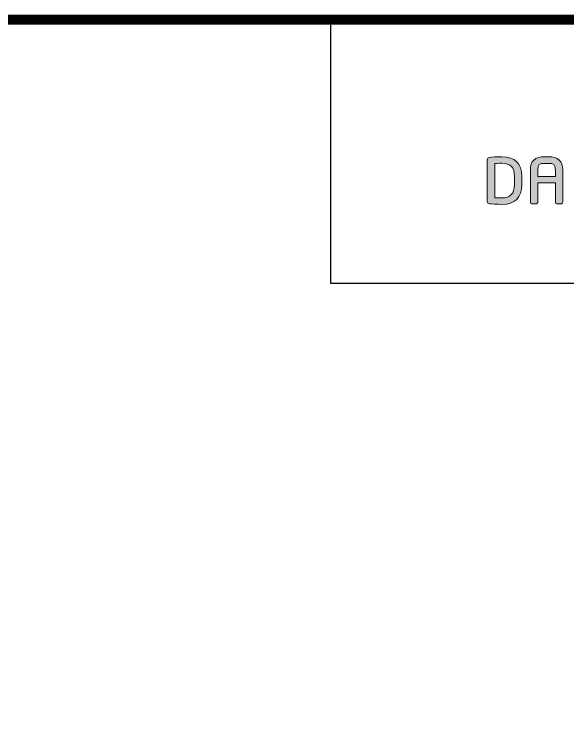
# Model space of a CAD drawing. Extents: x 16296675204 to 16296683393, y -37409618576 to -37409617244.
# Drawn here: x 16296679168.8 to 16296679250.9, y -37409618022.1 to -37409617914.3 of the extents above; entities that cross this region are included whole.
import ezdxf

# ---------------------------------------------------------------- set-up
doc = ezdxf.new("R2010")
doc.units = 0
doc.header["$LTSCALE"] = 10
doc.header["$MEASUREMENT"] = 0
doc.layers.get('0').update_dxf_attribs({"linetype": 'CONTINUOUS'})
doc.layers.add('레이어 1', color=7, linetype='CONTINUOUS', lineweight=0)

msp = doc.modelspace()

# ---------------------------------------------------------------- hatches: boundary and pattern name
at = {"layer": '레이어 1'}
h = msp.add_hatch(color=5, dxfattribs=at)
h.dxf.hatch_style = 2
edge = h.paths.add_edge_path()
edge.add_spline(control_points=[(16296679243.018351, -37409617939.582329), (16296679243.018351, -37409617940.908607), (16296679242.41324, -37409617941.553871), (16296679241.167801, -37409617941.553871), (16296679241.167801, -37409617941.553871), (16296679240.31571, -37409617941.538094), (16296679240.093651, -37409617941.534233), (16296679240.093651, -37409617941.534233), (16296679240.093651, -37409617936.448967), (16296679240.093651, -37409617936.448967), (16296679240.534981, -37409617936.405144), (16296679241.16218, -37409617936.397781), (16296679241.168409, -37409617936.397781), (16296679242.447611, -37409617936.397781), (16296679243.018351, -37409617937.005501), (16296679243.018351, -37409617938.367561), (16296679243.018351, -37409617938.367561), (16296679243.018351, -37409617939.582329), (16296679243.018351, -37409617939.582329)], knot_values=[0, 0, 0, 0, 1, 1, 1, 2, 2, 2, 3, 3, 3, 4, 4, 4, 5, 5, 5, 6, 6, 6, 6], degree=3, periodic=0)
edge = h.paths.add_edge_path()
edge.add_spline(control_points=[(16296679241.167801, -37409617935.442513), (16296679240.476431, -37409617935.442513), (16296679239.57954, -37409617935.484947), (16296679239.285419, -37409617935.53228), (16296679239.10149, -37409617935.563148), (16296679238.983561, -37409617935.700607), (16296679238.983561, -37409617935.882271), (16296679238.983561, -37409617935.882271), (16296679238.983561, -37409617942.068657), (16296679238.983561, -37409617942.068657), (16296679238.983561, -37409617942.259087), (16296679239.102619, -37409617942.393059), (16296679239.294359, -37409617942.419701), (16296679239.57254, -37409617942.465981), (16296679240.466511, -37409617942.508072), (16296679241.167801, -37409617942.508072), (16296679243.098301, -37409617942.508072), (16296679244.118271, -37409617941.496002), (16296679244.118271, -37409617939.582329), (16296679244.118271, -37409617939.582329), (16296679244.118271, -37409617938.367561), (16296679244.118271, -37409617938.367561), (16296679244.118271, -37409617936.453903), (16296679243.098301, -37409617935.442513), (16296679241.167801, -37409617935.442513)], knot_values=[0, 0, 0, 0, 1, 1, 1, 2, 2, 2, 3, 3, 3, 4, 4, 4, 5, 5, 5, 6, 6, 6, 7, 7, 7, 8, 8, 8, 8], degree=3, periodic=0)
h = msp.add_hatch(color=5, dxfattribs=at)
h.dxf.hatch_style = 2
edge = h.paths.add_edge_path()
edge.add_spline(control_points=[(16296679249.09709, -37409617938.360184), (16296679249.09709, -37409617938.360184), (16296679246.493959, -37409617938.360184), (16296679246.493959, -37409617938.360184), (16296679246.493959, -37409617938.26342), (16296679246.493959, -37409617937.431931), (16296679246.493959, -37409617937.431931), (16296679246.493959, -37409617936.563988), (16296679246.75197, -37409617936.41671), (16296679247.52603, -37409617936.41671), (16296679247.52603, -37409617936.41671), (16296679248.065809, -37409617936.41671), (16296679248.065809, -37409617936.41671), (16296679248.83942, -37409617936.41671), (16296679249.09709, -37409617936.563988), (16296679249.09709, -37409617937.431931), (16296679249.09709, -37409617937.431931), (16296679249.09709, -37409617938.26342), (16296679249.09709, -37409617938.360184)], knot_values=[0, 0, 0, 0, 1, 1, 1, 2, 2, 2, 3, 3, 3, 4, 4, 4, 5, 5, 5, 6, 6, 6, 6], degree=3, periodic=0)
edge = h.paths.add_edge_path()
edge.add_spline(control_points=[(16296679248.065809, -37409617935.442513), (16296679248.065809, -37409617935.442513), (16296679247.52603, -37409617935.442513), (16296679247.52603, -37409617935.442513), (16296679246.051411, -37409617935.442513), (16296679245.39395, -37409617936.05587), (16296679245.39395, -37409617937.431931), (16296679245.39395, -37409617937.431931), (16296679245.39395, -37409617942.139519), (16296679245.39395, -37409617942.139519), (16296679245.39395, -37409617942.305038), (16296679245.52845, -37409617942.44529), (16296679245.68721, -37409617942.44529), (16296679245.68721, -37409617942.44529), (16296679246.20219, -37409617942.44529), (16296679246.20219, -37409617942.44529), (16296679246.38472, -37409617942.44529), (16296679246.493959, -37409617942.290298), (16296679246.493959, -37409617942.139519), (16296679246.493959, -37409617942.139519), (16296679246.493959, -37409617939.434334), (16296679246.493959, -37409617939.328781), (16296679246.493959, -37409617939.328781), (16296679249.09709, -37409617939.328781), (16296679249.09709, -37409617939.328781), (16296679249.09709, -37409617939.434334), (16296679249.09709, -37409617942.139519), (16296679249.09709, -37409617942.139519), (16296679249.09709, -37409617942.308167), (16296679249.23008, -37409617942.44529), (16296679249.39394, -37409617942.44529), (16296679249.39394, -37409617942.44529), (16296679249.902611, -37409617942.44529), (16296679249.902611, -37409617942.44529), (16296679250.080931, -37409617942.44529), (16296679250.200939, -37409617942.287132), (16296679250.200939, -37409617942.139519), (16296679250.200939, -37409617942.139519), (16296679250.200939, -37409617937.431931), (16296679250.200939, -37409617937.431931), (16296679250.200939, -37409617936.05587), (16296679249.542191, -37409617935.442513), (16296679248.065809, -37409617935.442513)], knot_values=[0, 0, 0, 0, 1, 1, 1, 2, 2, 2, 3, 3, 3, 4, 4, 4, 5, 5, 5, 6, 6, 6, 7, 7, 7, 8, 8, 8, 9, 9, 9, 10, 10, 10, 11, 11, 11, 12, 12, 12, 13, 13, 13, 14, 14, 14, 14], degree=3, periodic=0)

# ---------------------------------------------------------------- linework, layer by layer
at = {"color": 5, "ltscale": 0.5}
msp.add_line((16296679215.731569, -37409617954.245888), (16296679215.731569, -37409617915.058647), dxfattribs=at)
at = {"color": 5, "ltscale": 40}
msp.add_line((16296679319.77467, -37409617954.245888), (16296679215.731569, -37409617954.245888), dxfattribs=at)
at = {"color": 5, "linetype": 'ByBlock', "lineweight": 200, "const_width": 1.5}
msp.add_lwpolyline([(16296678689.774549, -37409618360.558739), (16296679319.774549, -37409618360.558739), (16296679319.774549, -37409617915.058739), (16296678689.774549, -37409617915.058739)], close=True, dxfattribs=at)
at = {"layer": '레이어 1', "color": 5}
for points, knots in [([(16296679241.167801, -37409617935.442513), (16296679240.476431, -37409617935.442513), (16296679239.57954, -37409617935.484947), (16296679239.285419, -37409617935.53228), (16296679239.10149, -37409617935.563148), (16296679238.983561, -37409617935.700607), (16296679238.983561, -37409617935.882271), (16296679238.983561, -37409617935.882271), (16296679238.983561, -37409617942.068657), (16296679238.983561, -37409617942.068657), (16296679238.983561, -37409617942.259087), (16296679239.102619, -37409617942.393059), (16296679239.294359, -37409617942.419701), (16296679239.57254, -37409617942.465981), (16296679240.466511, -37409617942.508072), (16296679241.167801, -37409617942.508072), (16296679243.098301, -37409617942.508072), (16296679244.118271, -37409617941.496002), (16296679244.118271, -37409617939.582329), (16296679244.118271, -37409617939.582329), (16296679244.118271, -37409617938.367561), (16296679244.118271, -37409617938.367561), (16296679244.118271, -37409617936.453903), (16296679243.098301, -37409617935.442513), (16296679241.167801, -37409617935.442513)], [0, 0, 0, 0, 1, 1, 1, 2, 2, 2, 3, 3, 3, 4, 4, 4, 5, 5, 5, 6, 6, 6, 7, 7, 7, 8, 8, 8, 8]), ([(16296679248.065809, -37409617935.442513), (16296679248.065809, -37409617935.442513), (16296679247.52603, -37409617935.442513), (16296679247.52603, -37409617935.442513), (16296679246.051411, -37409617935.442513), (16296679245.39395, -37409617936.05587), (16296679245.39395, -37409617937.431931), (16296679245.39395, -37409617937.431931), (16296679245.39395, -37409617942.139519), (16296679245.39395, -37409617942.139519), (16296679245.39395, -37409617942.305038), (16296679245.52845, -37409617942.44529), (16296679245.68721, -37409617942.44529), (16296679245.68721, -37409617942.44529), (16296679246.20219, -37409617942.44529), (16296679246.20219, -37409617942.44529), (16296679246.38472, -37409617942.44529), (16296679246.493959, -37409617942.290298), (16296679246.493959, -37409617942.139519), (16296679246.493959, -37409617942.139519), (16296679246.493959, -37409617939.434334), (16296679246.493959, -37409617939.328781), (16296679246.493959, -37409617939.328781), (16296679249.09709, -37409617939.328781), (16296679249.09709, -37409617939.328781), (16296679249.09709, -37409617939.434334), (16296679249.09709, -37409617942.139519), (16296679249.09709, -37409617942.139519), (16296679249.09709, -37409617942.308167), (16296679249.23008, -37409617942.44529), (16296679249.39394, -37409617942.44529), (16296679249.39394, -37409617942.44529), (16296679249.902611, -37409617942.44529), (16296679249.902611, -37409617942.44529), (16296679250.080931, -37409617942.44529), (16296679250.200939, -37409617942.287132), (16296679250.200939, -37409617942.139519), (16296679250.200939, -37409617942.139519), (16296679250.200939, -37409617937.431931), (16296679250.200939, -37409617937.431931), (16296679250.200939, -37409617936.05587), (16296679249.542191, -37409617935.442513), (16296679248.065809, -37409617935.442513)], [0, 0, 0, 0, 1, 1, 1, 2, 2, 2, 3, 3, 3, 4, 4, 4, 5, 5, 5, 6, 6, 6, 7, 7, 7, 8, 8, 8, 9, 9, 9, 10, 10, 10, 11, 11, 11, 12, 12, 12, 13, 13, 13, 14, 14, 14, 14]), ([(16296679243.018351, -37409617939.582329), (16296679243.018351, -37409617940.908607), (16296679242.41324, -37409617941.553871), (16296679241.167801, -37409617941.553871), (16296679241.167801, -37409617941.553871), (16296679240.31571, -37409617941.538094), (16296679240.093651, -37409617941.534233), (16296679240.093651, -37409617941.534233), (16296679240.093651, -37409617936.448967), (16296679240.093651, -37409617936.448967), (16296679240.534981, -37409617936.405144), (16296679241.16218, -37409617936.397781), (16296679241.168409, -37409617936.397781), (16296679242.447611, -37409617936.397781), (16296679243.018351, -37409617937.005501), (16296679243.018351, -37409617938.367561), (16296679243.018351, -37409617938.367561), (16296679243.018351, -37409617939.582329), (16296679243.018351, -37409617939.582329)], [0, 0, 0, 0, 1, 1, 1, 2, 2, 2, 3, 3, 3, 4, 4, 4, 5, 5, 5, 6, 6, 6, 6]), ([(16296679249.09709, -37409617938.360184), (16296679249.09709, -37409617938.360184), (16296679246.493959, -37409617938.360184), (16296679246.493959, -37409617938.360184), (16296679246.493959, -37409617938.26342), (16296679246.493959, -37409617937.431931), (16296679246.493959, -37409617937.431931), (16296679246.493959, -37409617936.563988), (16296679246.75197, -37409617936.41671), (16296679247.52603, -37409617936.41671), (16296679247.52603, -37409617936.41671), (16296679248.065809, -37409617936.41671), (16296679248.065809, -37409617936.41671), (16296679248.83942, -37409617936.41671), (16296679249.09709, -37409617936.563988), (16296679249.09709, -37409617937.431931), (16296679249.09709, -37409617937.431931), (16296679249.09709, -37409617938.26342), (16296679249.09709, -37409617938.360184)], [0, 0, 0, 0, 1, 1, 1, 2, 2, 2, 3, 3, 3, 4, 4, 4, 5, 5, 5, 6, 6, 6, 6])]:
    msp.add_open_spline(points, degree=3, knots=knots, dxfattribs=at)

doc.saveas('drawing.dxf')
